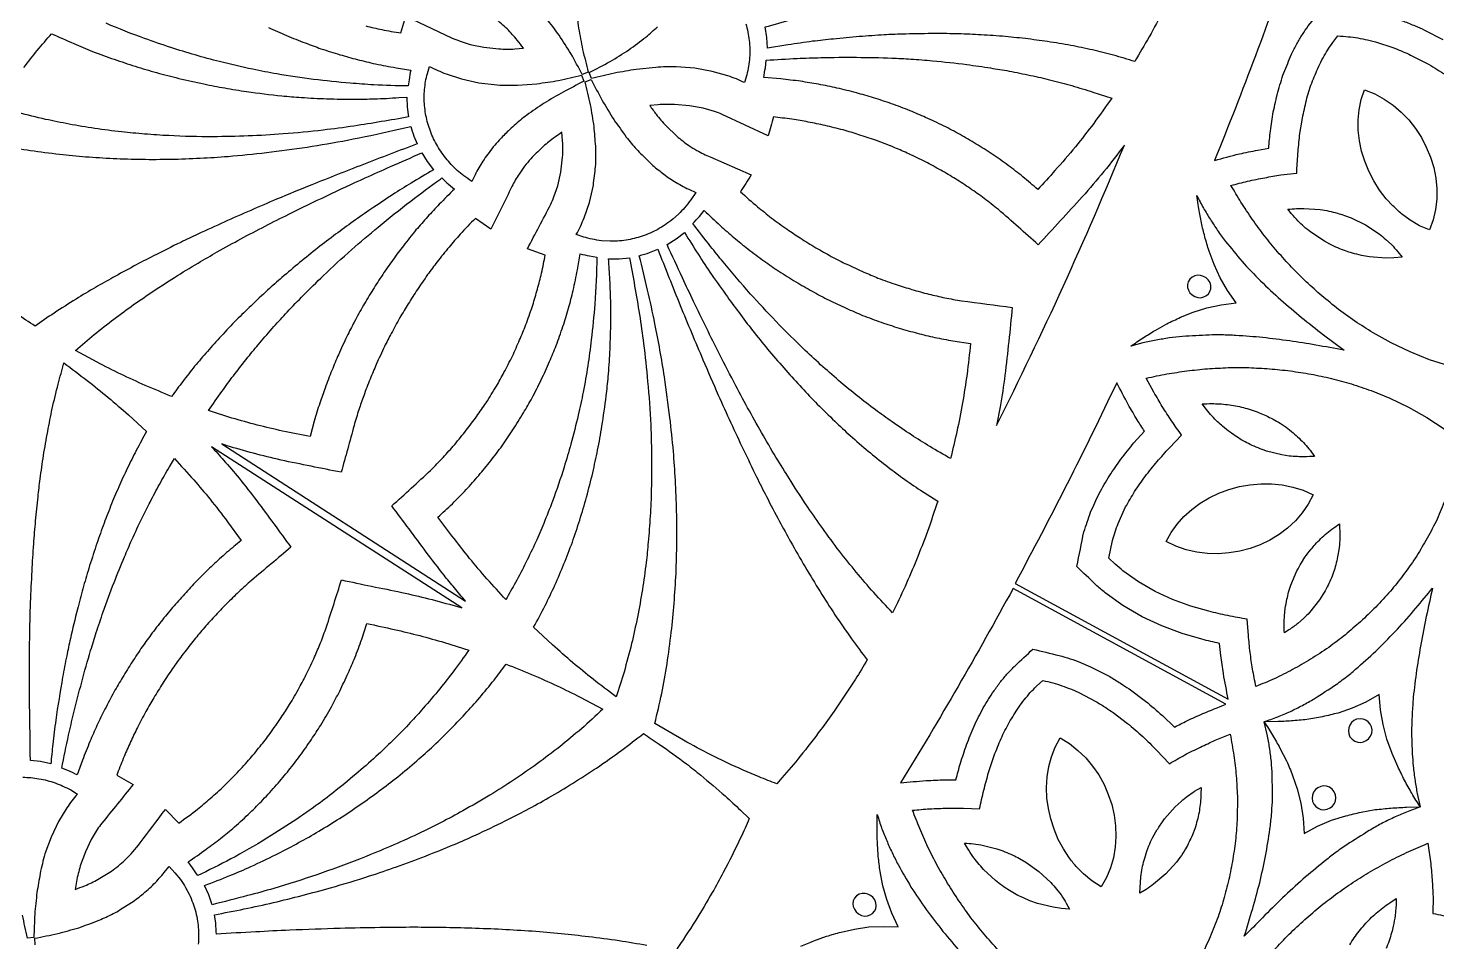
# Model space of a CAD drawing. Extents: x 10 to 990, y 10 to 990.
# Drawn here: x 760.7 to 895.4, y 273.9 to 361.2 of the extents above; entities that cross this region are included whole.
import ezdxf

# ---------------------------------------------------------------- set-up
doc = ezdxf.new("R2010")
doc.units = 0

msp = doc.modelspace()

# ---------------------------------------------------------------- linework, layer by layer
for points in [[(903.57, 361.14), (881.69, 368.7, -0.013282), (874.15, 348.61, -0.001905), (876.52, 349.23, -0.003677), (878.28, 349.59), (879.32, 349.77, -0.003745), (879.48, 351.41, 0.001114), (879.76, 353.24, 0.001349), (880.18, 355.12, -0.004855), (880.76, 356.99, 0.001333), (881.51, 358.77, -0.007078), (882, 359.74, -0.007069), (882.54, 360.63, -0.006348), (883.11, 361.46, 0.001644), (884.52, 363.29, -0.002175), (887.1, 363.12, -0.007314), (888.18, 362.98, -0.005317), (889.24, 362.79), (890.25, 362.55), (892.2, 361.92, -0.006968), (893.33, 361.46, -0.006765), (894.22, 361.07), (895.97, 360.17, -0.004349)], [(793.01, 361.46, 0.008285), (794.53, 361.11, 0.008728), (796.35, 360.79), (796.83, 362.41), (801.21, 360.32, 0.024354), (802.01, 360.02), (802.99, 359.7), (804.29, 359.43), (805.73, 359.27, 0.022061), (807.26, 359.26), (808.07, 359.33, 0.010404), (807.48, 360.1, 0.024277), (806.51, 361.17, 0.008476), (805.41, 362.17, 0.038392)], [(813.12, 363.09, -0.001355), (813.34, 361.26, -0.001608), (813.72, 359.22, -0.001705), (814.27, 357.04), (813.69, 356.83), (813.69, 356.83, 0.001539), (812.62, 358.81, 0.001346), (811.49, 360.57, 0.006778), (810.25, 362.21, 0.015564)], [(869.25, 362.97, -0.004533), (867.9, 360.43, -0.001896), (866.51, 358.06, 0.00321), (864.47, 358.66, 0.003535), (862.47, 359.16, 0.003076), (860.4, 359.6, 0.004701), (858.19, 359.96, 0.004657), (856.06, 360.25, 0.004468), (853.86, 360.47, 0.004461), (851.55, 360.62, 0.004203), (849.39, 360.71, 0.003865), (847.13, 360.73, 0.00486), (844.26, 360.67, 0.005987), (842.57, 360.61, 0.004128), (840.18, 360.44, 0.004616), (837.7, 360.21, 0.004162), (835.72, 359.99, 0.003945), (833.36, 359.65), (831.4, 359.34), (831.4, 359.34), (831.33, 360.35), (831.17, 361.36, 0.001608), (836.43, 362.88, -0.003988)], [(783.69, 361.31, 0.007023), (785.43, 360.54, 0.008211), (787.2, 359.84, 0.007595), (788.72, 359.28, 0.007236), (790.53, 358.71, 0.007051), (792.18, 358.25, 0.00748), (793.94, 357.83, 0.008486), (795.9, 357.46), (797.3, 357.23), (797.3, 357.23, 0.015588), (797.14, 356.31), (797.06, 355.72, -0.00836), (793.76, 355.83, -0.009996), (791.52, 355.99, -0.022126), (784.51, 356.87, -0.008248), (782.19, 357.32, -0.008205), (779.02, 358.05, -0.016094), (774.37, 359.4, -0.00843), (771.84, 360.27, -0.015872), (768.18, 361.71, -0.009918)], [(829.34, 361.65, -0.016234), (829.53, 360.88, -0.013517), (829.66, 360.07, -0.017024), (829.72, 359.26, -0.015247), (829.7, 358.43, -0.014156), (829.6, 357.61, -0.01582), (829.43, 356.77), (829.22, 356.04, 0.030241), (827.62, 356.69), (826.13, 357.12), (824.46, 357.41), (822.69, 357.55, 0.019773), (820.72, 357.5), (818.86, 357.31, -0.001346), (816.78, 356.95, -0.001536), (814.59, 356.43), (814.36, 357.01), (814.36, 357.01, 0.001692), (816.36, 358.05, 0.001578), (818.14, 359.17, 0.00721), (819.79, 360.4, 0.016133), (820.9, 361.39, 0.028005)], [(760.3, 357.48, -0.002072), (761.6, 359.12, 0.001561), (762.96, 360.72, 0.005908), (765.08, 359.78, 0.005651), (766.89, 359.03, 0.006664), (768.95, 358.27, 0.006383), (770.96, 357.61, 0.006466), (773.01, 357, 0.00655), (775.12, 356.45, 0.007633), (777.53, 355.91, 0.007994), (779.52, 355.53, 0.007016), (781.61, 355.19, 0.008257), (784.98, 354.78, 0.012847), (786.83, 354.63, 0.010771), (789.26, 354.5, 0.009043), (791.98, 354.46, 0.01048), (793.83, 354.49, 0.010733), (796.15, 354.61), (796.92, 354.66), (796.92, 354.66), (796.96, 353.71), (797.1, 352.76, -0.006041), (791.87, 351.89, -0.008441), (788.93, 351.5, -0.00876), (785.11, 351.13, -0.010642), (781.76, 350.94, -0.00879), (778.39, 350.87, -0.014688), (774.17, 350.97, -0.008007), (771.86, 351.12, -0.005841), (769.66, 351.33, -0.00645), (767.09, 351.66, -0.006426), (764.63, 352.07, -0.004407), (762.38, 352.53, -0.005873), (759.78, 353.17)], [(896.53, 328.95), (894.69, 329.55), (892.85, 330.29), (891.04, 331.15), (889.3, 332.12, -0.00328), (887.57, 333.23), (886, 334.36, -0.003133), (884.4, 335.65, -0.003097), (882.91, 336.99, -0.003103), (881.5, 338.4, -0.002729), (880.17, 339.87, -0.003329), (878.91, 341.39, -0.002784), (877.75, 342.98, -0.002622), (876.67, 344.6, 0.001228), (875.71, 346.21, -0.003312), (877.31, 346.62, -0.003801), (878.95, 346.95, -0.004162), (880.47, 347.21), (882, 347.39, -0.002248), (882.11, 349.22, -0.003639), (882.28, 350.98), (882.54, 352.65, 0.001103), (882.92, 354.36, -0.004906), (883.43, 356, 0.001158), (884.1, 357.6, -0.009257), (884.52, 358.42, -0.007853), (884.96, 359.16, -0.006145), (885.45, 359.87), (885.94, 360.5), (885.94, 360.5, -0.006083), (886.93, 360.43, -0.008381), (887.83, 360.31, -0.009702), (888.78, 360.12), (889.53, 359.94), (891.28, 359.37, -0.009505), (892.32, 358.93, -0.0124), (893.08, 358.58), (894.6, 357.79, -0.004657), (896.25, 356.78, -0.003809)], [(758.37, 349.99, 0.005692), (760.94, 349.56, 0.006184), (763.72, 349.2, 0.006552), (766.22, 348.96, 0.006037), (768.85, 348.79, 0.006558), (771.59, 348.71, 0.007012), (774.34, 348.72, 0.007782), (777.18, 348.82, 0.008348), (779.83, 348.99, 0.008915), (783.51, 349.36, 0.018085), (791.25, 350.55, 0.011726), (795.72, 351.49), (797.3, 351.86), (797.3, 351.86, 0.011282), (797.61, 350.92), (797.91, 350.18, 0.002159), (792.77, 348.22, 0.002435), (787.84, 346.27, 0.002808), (784.48, 344.89, 0.005629), (782.01, 343.83, 0.005938), (776.96, 341.56, 0.008952), (775.32, 340.77, 0.005255), (772.72, 339.48, 0.009192), (770.81, 338.48, 0.008002), (768.83, 337.4, 0.006034), (767.16, 336.46, 0.001701), (765.3, 335.35, 0.002201), (763.2, 334.01, -0.002076), (761.38, 332.77, -0.007814), (759.63, 333.93, -0.008831)], [(896.11, 315.92, -0.001043), (895.32, 314.08, -0.004491), (894.35, 312.25, -0.001168), (893.35, 310.59, -0.004458), (892.16, 308.92, -0.001172), (890.96, 307.41, -0.004928), (889.55, 305.89, -0.004478), (888.1, 304.5, -0.001188), (886.65, 303.24, -0.001215), (885.06, 302.04, -0.004659), (883.33, 300.91, -0.005262), (881.61, 299.92, -0.005261), (879.85, 299.04, -0.001052), (878.1, 298.3, -0.002377), (877.78, 299.97, -0.003386), (877.54, 301.57, -0.002275), (877.38, 303.19), (877.27, 304.73, -0.003552), (875.4, 305.08, -0.004682), (873.59, 305.5), (871.87, 305.99), (870.12, 306.63), (868.46, 307.39), (866.87, 308.3), (865.39, 309.36, -0.006589), (864.65, 309.99), (864.03, 310.57), (864.03, 310.57), (864.38, 312.27, 0.001121), (864.92, 313.9), (865.64, 315.47, 0.00111), (866.5, 316.95, 0.001086), (867.5, 318.39, -0.003263), (868.65, 319.81, -0.00206), (869.83, 321.12), (871, 322.33, -0.002396), (870.03, 323.71, -0.00332), (869.15, 325.07, -0.00246), (868.35, 326.44), (867.62, 327.79, -0.002996), (869.59, 328.19, -0.002436), (871.51, 328.48, -0.003213), (873.46, 328.69, -0.002916), (875.44, 328.79, -0.003091), (877.43, 328.79, -0.002843), (879.4, 328.68, -0.003537), (881.39, 328.48, -0.003323), (883.37, 328.17, -0.003739), (885.31, 327.76, -0.004022), (887.23, 327.23, -0.004055), (889.11, 326.59), (890.9, 325.87), (892.69, 325.01), (894.43, 324.03), (896.1, 322.93)], [(853.47, 273.08, -0.003133), (852.11, 274.63, -0.003097), (850.86, 276.19, -0.003103), (849.7, 277.81, -0.002729), (848.63, 279.48, -0.003329), (847.64, 281.18, -0.002784), (846.75, 282.95, -0.002622), (845.96, 284.72, 0.001228), (845.27, 286.47, -0.003312), (846.92, 286.61, -0.003801), (848.59, 286.67, -0.004162), (850.13, 286.67), (851.68, 286.6, -0.002248), (852.08, 288.38, -0.003639), (852.54, 290.09), (853.07, 291.7, 0.001103), (853.73, 293.32, -0.004906), (854.5, 294.86, 0.001158), (855.42, 296.32, -0.009257), (855.97, 297.06, -0.007853), (856.53, 297.72, -0.006145), (857.13, 298.34), (857.72, 298.88), (857.72, 298.88, -0.006083), (858.68, 298.65, -0.008381), (859.55, 298.38, -0.009702), (860.46, 298.04), (861.17, 297.73), (862.79, 296.88, -0.009505), (863.75, 296.28, -0.0124), (864.44, 295.81), (865.82, 294.78, -0.004657), (867.28, 293.52, -0.003809), (868.61, 292.22), (869.83, 290.92, -0.003766), (871.29, 291.76, -0.003853), (872.8, 292.51, -0.004019), (874.2, 293.16), (875.64, 293.74, -0.004908), (875.99, 291.72, -0.005088), (876.22, 289.76, -0.001313), (876.33, 287.84, -0.005057), (876.31, 285.78, -0.005342), (876.17, 283.79, -0.00525), (875.9, 281.81, -0.005606), (875.52, 279.84, -0.005024), (875.01, 277.9, -0.001153), (874.41, 276.06, -0.005319), (873.63, 274.14, -0.005422), (872.77, 272.34, -0.000999)], [(819.88, 273.54, 0.001617), (817.21, 273.99, 0.00286), (814.3, 274.37, 0.00287), (811.68, 274.67, 0.002054), (808.91, 274.9, 0.002594), (806.03, 275.07, 0.002981), (803.13, 275.19, 0.002812), (800.33, 275.26, 0.002342), (797.64, 275.28, 0.002962), (794.34, 275.25, 0.00334), (790.56, 275.17, 0.004419), (785.74, 275, 0.004514), (782.48, 274.84, 0.000982), (778.72, 274.63), (778.72, 274.63, 0.012913), (778.66, 275.66), (778.54, 276.48, 0.010894), (784.18, 277.65, 0.010947), (789.63, 279.06, 0.008711), (793.37, 280.19, 0.009795), (795.95, 281.07, 0.014543), (801.44, 283.2, 0.01213), (803.49, 284.1, 0.009439), (806.34, 285.46, 0.011203), (808.34, 286.49, 0.007523), (810.5, 287.68, 0.005406), (812.77, 289.03, 0.004566), (815.07, 290.51, 0.005879), (817.47, 292.21, 0.001977), (819.54, 293.8, -0.00597), (821.05, 292.8, -0.008679), (823.67, 290.9, -0.008318), (825.03, 289.82, -0.002868), (827.36, 287.84, -0.008584), (828.83, 286.47), (829.66, 285.67, -0.006664), (828.84, 283.83, -0.010791), (827.18, 280.51, -0.009835), (826.13, 278.61, -0.004728), (824.55, 275.95, -0.002396), (822.6, 272.98, 0.001779)], [(760.2, 289.63, -0.014973), (760.97, 289.59, -0.012659), (761.76, 289.49, -0.015178), (762.54, 289.32, -0.014557), (763.31, 289.08, -0.013279), (764.05, 288.78, -0.014329), (764.8, 288.41), (765.43, 288.02, 0.029241), (764.42, 286.69), (763.63, 285.4), (762.92, 283.91), (762.33, 282.29, 0.019633), (761.87, 280.42, -0.001355), (761.56, 278.61, -0.001608), (761.35, 276.53, -0.001705), (761.26, 274.29), (760.65, 274.25)], [(834.59, 273.48, -0.003329), (835.85, 273.99), (837.06, 274.43, -0.004722), (838.44, 274.82), (839.73, 275.11), (841.09, 275.31), (842.49, 275.37), (843.91, 275.33), (843.3, 276.62), (842.81, 277.93), (842.44, 279.26), (842.17, 280.62, -0.003807), (842, 282.05, -0.003811), (841.91, 283.41, -0.003587), (841.88, 284.77), (841.9, 286.05, 0.005106), (842.32, 284.77, 0.003181), (842.8, 283.57, 0.00532), (843.31, 282.42, 0.004415), (843.89, 281.27, -0.001308), (845.12, 279.12, -0.001078), (846.56, 276.99, 0.001799), (848.18, 274.89, 0.001295), (849.85, 272.9, 0.002113)], [(879.65, 272.92, -0.002627), (881.09, 274.44, -0.002704), (882.57, 275.85, -0.003038), (884.11, 277.17, -0.002631), (885.72, 278.42, -0.002697), (887.4, 279.59, 0.001253), (889.05, 280.63, -0.002059), (890.9, 281.64, -0.002966), (892.72, 282.53, 0.00098), (894.52, 283.31, -0.005425), (894.79, 281.58, -0.005209), (894.94, 279.85, -0.005576), (895.03, 278.23), (895.02, 276.6, -0.003118), (896.92, 276.23, -0.003619), (898.72, 275.78), (900.43, 275.26), (902.17, 274.59, -0.010251), (903.39, 274.01, -0.017147), (903.89, 273.76)], [(761.4, 273.62), (761.35, 274.23), (761.35, 274.23, 0.001692), (763.55, 274.68, 0.001578), (765.57, 275.24, 0.00721), (767.5, 275.96, 0.016133), (768.85, 276.59, 0.028005), (769.52, 276.97), (770.61, 277.65, 0.01668), (771.74, 278.5, 0.03597), (772.89, 279.57, 0.026215), (773.85, 280.67), (774.19, 281.1), (774.76, 280.49), (775.28, 279.84, -0.013576), (775.78, 279.08), (776.12, 278.45, -0.01292), (776.47, 277.61), (776.69, 276.95, -0.014506), (776.88, 276.08, -0.01563), (776.99, 275.27, -0.016312), (777.02, 274.47, -0.016234), (776.99, 273.67, -0.013517)], [(887.07, 273.61, -0.023407), (887.96, 274.91, -0.008108), (888.47, 275.52, -0.010185), (889.02, 276.1, -0.008238), (889.6, 276.64, -0.010225), (890.23, 277.15, -0.006371), (890.89, 277.62), (891.52, 278.02), (891.52, 278.02, -0.007149), (891.49, 277.14), (891.42, 276.39, -0.011467), (891.23, 275.39, -0.011545), (891.07, 274.75, -0.010777), (890.83, 273.99, -0.009122), (890.54, 273.24, -0.010429)], [(760.65, 274.25, 0.001539), (760.18, 276.45, 0.001346)]]:
    msp.add_lwpolyline(points, format="xyb")
for points in [[(831.05, 356.54, 0.010097), (831.2, 357.45), (831.28, 358.19, -0.004617), (834.24, 358.35, -0.008856), (836.52, 358.43, -0.015247), (843.3, 358.39, -0.009138), (845.1, 358.29, -0.009201), (847.19, 358.13, -0.011271), (850.46, 357.77, -0.00678), (852.74, 357.44, -0.007377), (854.51, 357.15, -0.005415), (856.56, 356.73, -0.005542), (858.49, 356.29, -0.004706), (860.51, 355.75, -0.005268), (862.52, 355.14), (864.31, 354.54, -0.004465), (862.59, 352.14, -0.004641), (860.85, 349.91, -0.00635), (858.89, 347.63, -0.001846), (857.25, 345.82, 0.005409), (855.82, 347.04, 0.004903), (854.42, 348.13, 0.007337), (852.87, 349.21, 0.006988), (851.37, 350.17, 0.007464), (849.83, 351.07, 0.007357), (848.24, 351.91, 0.007559), (846.52, 352.71, 0.005081), (845.05, 353.35, 0.006042), (843.26, 354.02, 0.005907), (841.54, 354.59, 0.004508), (839.9, 355.07, 0.005419), (838.05, 355.52, 0.00663), (836.27, 355.88, 0.004092), (834.57, 356.17, 0.004762), (832.67, 356.39), (831.05, 356.54)], [(813.85, 356.17, -0.001798), (811.86, 355.14, -0.001618), (810.06, 354.08, 0.00395), (808.39, 352.93, 0.013962), (807.19, 351.95, 0.022357), (806.64, 351.43, 0.008395), (805.76, 350.55, 0.024908), (804.66, 349.2, 0.018664), (804.2, 348.53, 0.018338), (803.45, 347.23), (803.15, 346.6, -0.013227), (802.38, 347.13, -0.014171), (801.74, 347.65, -0.013457), (801.16, 348.22, -0.015303), (800.64, 348.83, -0.012509), (800.17, 349.49, -0.016089), (799.75, 350.16, -0.014355), (799.41, 350.85, -0.014405), (799.11, 351.58, -0.015174), (798.88, 352.32, -0.015506), (798.72, 353.07, -0.01308), (798.62, 353.84, -0.015858), (798.58, 354.6, -0.01581), (798.62, 355.38, -0.013455), (798.72, 356.14, -0.015389), (798.89, 356.91), (799.1, 357.59, 0.028166), (800.68, 356.88), (802.15, 356.39), (803.8, 356.03), (805.56, 355.82, 0.02144), (807.51, 355.79), (809.36, 355.93, 0.001492), (811.44, 356.24, 0.001633), (813.63, 356.74), (813.85, 356.17)], [(814.54, 356.33, -0.001625), (815.6, 354.33, -0.001479), (816.71, 352.52, 0.004329), (817.91, 350.83, 0.014144), (818.88, 349.68, 0.027527), (819.41, 349.13), (820.33, 348.23, 0.015143), (821.36, 347.39, 0.030674), (822.51, 346.59, 0.019293), (823.88, 345.84), (824.54, 345.54), (824.07, 344.82, -0.014059), (823.48, 344.08, -0.015058), (822.9, 343.47), (822.35, 342.97, -0.012089), (821.61, 342.44, -0.016387), (820.92, 342.01, -0.014856), (820.2, 341.65, -0.015861), (819.43, 341.36, -0.015452), (818.67, 341.14, -0.015854), (817.88, 340.98, -0.014018), (817.07, 340.89), (816.35, 340.87), (815.54, 340.92, -0.013395), (814.65, 341.07, -0.015353), (813.84, 341.28), (813.13, 341.52, 0.030731), (813.87, 343.1), (814.39, 344.57), (814.76, 346.24, 0.00145), (814.97, 348, 0.022213), (814.98, 349.97, 0.001577), (814.83, 351.84, 0.001614), (814.49, 353.92, 0.001806), (813.96, 356.12), (814.54, 356.33)], [(888.49, 355.35), (889.46, 354.97), (890.37, 354.46), (891.21, 353.89), (891.99, 353.21), (892.72, 352.47), (893.36, 351.66), (893.92, 350.79), (894.39, 349.88), (894.79, 348.92), (895.1, 347.93), (895.3, 346.92), (895.38, 345.92), (895.39, 344.89), (895.27, 343.9), (895.05, 342.91), (894.69, 341.96), (893.74, 342.36), (892.84, 342.89), (892.01, 343.49, -0.007354), (891.2, 344.25), (890.54, 344.94), (889.91, 345.76), (889.36, 346.65), (888.89, 347.57), (888.5, 348.52), (888.19, 349.48), (887.99, 350.48), (887.89, 351.48), (887.87, 352.47), (887.97, 353.45), (888.16, 354.42), (888.49, 355.35)], [(853.31, 323.27, 0.018607), (865.52, 350.05, -0.005996), (863.56, 347.53, -0.005207), (861.5, 345.12, -0.004237), (857.28, 340.54, 0.004014), (853.48, 343.9, 0.007907), (852.12, 344.97, 0.007826), (850.78, 345.92, 0.007214), (849.39, 346.83, 0.007873), (847.97, 347.67, 0.007936), (846.51, 348.46, 0.008056), (844.92, 349.23, 0.005574), (843.58, 349.82, 0.006549), (841.93, 350.46, 0.00639), (840.34, 351, 0.004993), (838.84, 351.46, 0.005914), (837.13, 351.89, 0.007217), (835.49, 352.24, 0.004612), (833.94, 352.51, 0.005145), (832.18, 352.74), (831.99, 352.76, -0.00148), (831.46, 350.96), (827.06, 353, 0.022814), (826.35, 353.27), (825.27, 353.59), (823.96, 353.83), (822.51, 353.96, 0.02108), (820.96, 353.93), (820.15, 353.85, 0.008883), (820.76, 353.02, 0.023664), (821.71, 351.91), (822.73, 350.93, 0.026481), (823.9, 350.02, 0.025679), (824.66, 349.56, 0.028972), (825.94, 348.93), (829.84, 347.21, -0.001432), (828.82, 345.61, 0.010632), (830.46, 344.17, 0.004481), (831.76, 343.12, 0.007066), (833.29, 342.02, 0.005186), (834.52, 341.19, 0.006127), (836.03, 340.26, 0.006706), (837.5, 339.43, 0.007507), (839, 338.67, 0.008042), (840.62, 337.93, 0.005953), (841.97, 337.36, 0.007783), (843.72, 336.73, 0.008158), (845.22, 336.26, 0.006967), (846.83, 335.82, 0.005783), (848.35, 335.47, 0.005342), (849.96, 335.18, 0.001827), (854.8, 334.55, -0.005649), (854.11, 328.06, -0.006061), (853.65, 325.05), (853.31, 323.27)], [(811.76, 351.29, 0.009254), (810.94, 350.72, 0.023689), (809.83, 349.81, 0.007317), (808.79, 348.77, 0.03906), (807.65, 347.3, 0.024226), (806.97, 346.12, -0.0034), (804.97, 342.02), (803.48, 343.06, 0.009813), (802.03, 341.54, 0.003804), (800.96, 340.32, 0.005909), (799.83, 338.9, 0.007353), (798.91, 337.68, 0.006837), (797.94, 336.26, 0.007508), (797.06, 334.89, 0.006454), (796.27, 333.58, 0.006508), (795.44, 332.07, 0.004709), (794.79, 330.82, 0.006933), (794.01, 329.09, 0.00849), (793.41, 327.69, 0.008178), (792.8, 326.1, 0.008034), (792.34, 324.77, 0.006278), (791.88, 323.26, -0.003516), (790.65, 318.79, -0.00419), (784.9, 319.95, -0.005629), (782.26, 320.6, -0.005368), (779.74, 321.32), (779.23, 321.49), (802.54, 306.47, -0.008968), (801.47, 307.74, -0.007036), (800.48, 308.94, -0.003449), (798.79, 311.14, 0.002665), (795.49, 315.58, 0.005626), (799.2, 318.97, 0.008121), (800.4, 320.21, 0.007943), (801.5, 321.44, 0.009382), (802.61, 322.81, 0.010236), (803.61, 324.14, 0.008606), (804.5, 325.43, 0.009666), (805.49, 327.03, 0.009738), (806.21, 328.32, 0.009397), (807.02, 329.9, 0.009423), (807.71, 331.44, 0.009505), (808.31, 332.91, 0.009298), (808.9, 334.58, 0.008749), (809.36, 336.09, 0.00622), (809.76, 337.62, 0.006975), (810.12, 339.36), (810.15, 339.55), (808.45, 340.16, 0.003495), (810.69, 344.42, 0.023156), (810.99, 345.12), (811.36, 346.18), (811.65, 347.48), (811.82, 348.91, 0.022773), (811.82, 350.46), (811.76, 351.29)], [(798.35, 349.33), (798.86, 348.5), (799.46, 347.71, 0.002963), (797.33, 346.44, 0.003454), (795.56, 345.32, 0.003922), (793.5, 343.95, 0.00529), (791.8, 342.76, 0.004786), (790.12, 341.54, 0.004159), (788.41, 340.23, 0.004761), (786.68, 338.83, 0.005523), (784.99, 337.41, 0.004314), (783.62, 336.2, 0.003994), (782.03, 334.71, 0.004657), (780.64, 333.35, 0.00479), (779.18, 331.81, 0.005365), (777.86, 330.34, 0.005062), (776.64, 328.92, 0.002571), (775.51, 327.48, -0.001503), (774.44, 326.04, -0.004824), (771.92, 327.09, -0.00473), (769.59, 328.16, -0.004779), (767.31, 329.31), (765.24, 330.44, -0.001428), (767.05, 331.97, -0.002861), (768.93, 333.44, -0.003199), (770.81, 334.82, -0.002504), (772.73, 336.13, -0.003041), (774.71, 337.42, -0.003314), (776.98, 338.79, -0.003368), (778.8, 339.86, -0.002937), (781.07, 341.11, -0.003785), (783.38, 342.32, -0.004723), (785.63, 343.46, -0.008505), (792.95, 346.93, -0.006168), (795.38, 348.01, 0.002583), (798.35, 349.33)], [(800.28, 346.94, 0.012138), (800.92, 346.32), (801.47, 345.86, 0.005001), (800.03, 344.41, 0.006212), (798.9, 343.2, 0.003557), (797.8, 341.95, 0.005543), (796.6, 340.44, 0.006624), (795.61, 339.13, 0.004788), (794.62, 337.7, 0.004878), (793.68, 336.24, 0.005705), (792.78, 334.75, 0.006078), (791.9, 333.15, 0.003916), (791.2, 331.78, 0.005686), (790.39, 330.03, 0.006082), (789.76, 328.53, 0.006358), (789.11, 326.84, 0.003909), (788.6, 325.4, 0.005476), (788.07, 323.67), (787.67, 322.21, -0.005367), (785.05, 322.72, -0.005693), (782.62, 323.3, -0.005725), (780.2, 323.97), (777.97, 324.68, -0.004277), (779.25, 326.52, -0.004129), (780.35, 328.02, -0.004992), (781.74, 329.79, -0.006475), (782.86, 331.15, -0.00563), (784.22, 332.71, -0.005587), (785.48, 334.1, -0.005989), (787.05, 335.72, -0.007015), (788.93, 337.57, -0.014148), (791.66, 340.07, -0.007347), (794.17, 342.22, -0.006808), (797.3, 344.72, -0.003685), (800.13, 346.82), (800.28, 346.94)], [(886.53, 330.45, 0.002041), (883.83, 330.95, 0.001577), (881.33, 331.35, 0.001976), (878.76, 331.67, 0.001605), (876.19, 331.87, 0.005455), (874.82, 331.92, 0.005902), (873.62, 331.91, 0.001768), (871.08, 331.77, 0.005025), (869.81, 331.63, 0.004159), (868.56, 331.42, 0.004907), (867.3, 331.16), (866.13, 330.84, -0.002751), (867.31, 331.64, -0.003329), (868.46, 332.35), (869.59, 332.99, -0.004722), (870.89, 333.6), (872.11, 334.09), (873.42, 334.51), (874.79, 334.81), (876.2, 335), (875.38, 336.17), (874.69, 337.39), (874.1, 338.64), (873.62, 339.93, -0.003807), (873.21, 341.31, -0.003811), (872.89, 342.64, -0.003587), (872.64, 343.97), (872.45, 345.24, 0.005106), (873.08, 344.05, 0.003181), (873.75, 342.95, 0.00532), (874.44, 341.89, 0.004415), (875.2, 340.86, -0.001308), (876.77, 338.94, -0.001078), (878.54, 337.08, 0.001799), (880.48, 335.27, 0.001295), (882.46, 333.59, 0.002113), (884.55, 331.93), (886.53, 330.45)], [(824.26, 342.58, 0.013576), (824.89, 343.25), (825.35, 343.82, 0.005551), (826.89, 342.38, 0.006908), (828.19, 341.23, 0.004239), (829.53, 340.14, 0.005033), (831.07, 338.99, 0.004428), (832.49, 338.01, 0.005616), (834.11, 337, 0.006197), (835.69, 336.09, 0.006927), (837.29, 335.24, 0.00592), (838.93, 334.47, 0.005209), (840.5, 333.79, 0.005753), (842.28, 333.13, 0.007337), (843.99, 332.57, 0.006676), (845.73, 332.08, 0.00561), (847.39, 331.68, 0.005107), (849.14, 331.35), (850.81, 331.11, -0.005934), (850.48, 328.16, -0.006201), (850.05, 325.41, -0.006157), (849.51, 322.65, -0.001433), (848.91, 320.1, -0.004673), (846.92, 321.25, -0.005235), (845.16, 322.36, -0.00511), (843.33, 323.6, -0.005448), (841.72, 324.75, -0.005464), (839.98, 326.1, -0.004852), (838.42, 327.38, -0.00541), (836.7, 328.88, -0.006478), (835.01, 330.44, -0.012795), (832.21, 333.22, -0.00468), (829.76, 335.86, -0.008037), (827.16, 338.9, -0.007944), (825.97, 340.38, -0.003604), (824.26, 342.58)], [(881.14, 343.93, -0.009172), (881.99, 344), (882.69, 344.02), (884.25, 343.91, -0.010229), (885.08, 343.76, -0.011643), (885.89, 343.56, -0.010333), (886.56, 343.35), (887.21, 343.11), (888.58, 342.44), (889.88, 341.58, -0.009735), (890.53, 341.04), (891.05, 340.56, -0.010506), (891.66, 339.87), (892.08, 339.36), (891.29, 339.29), (890.51, 339.27), (888.95, 339.39), (888.2, 339.52, -0.011416), (887.32, 339.74, -0.010526), (886.65, 339.96, -0.010041), (885.94, 340.23, -0.012536), (885.18, 340.59), (884.64, 340.88), (883.35, 341.73, -0.008639), (882.69, 342.28, -0.011056), (882.13, 342.81, -0.012065), (881.51, 343.5), (881.14, 343.93)], [(821.8, 340.55), (822.66, 341.09), (823.47, 341.71, 0.002304), (824.8, 339.6, 0.003428), (826.06, 337.69, 0.004353), (827.57, 335.56, 0.004721), (828.81, 333.87, 0.003596), (830.15, 332.12, 0.003441), (831.6, 330.34, 0.004352), (833.16, 328.54, 0.004436), (834.68, 326.86, 0.004644), (836.17, 325.3, 0.004639), (837.84, 323.67, 0.00308), (839.31, 322.29, 0.004276), (841.04, 320.8, 0.004682), (842.71, 319.46, 0.003651), (844.32, 318.24, 0.003692), (846.04, 317.06), (847.68, 316.03, -0.005953), (846.69, 313.11, -0.005921), (845.65, 310.41, -0.004299), (844.56, 307.86, -0.001872), (843.37, 305.35, -0.002568), (841.56, 307.28, -0.001993), (839.89, 309.23, -0.001893), (838.28, 311.24, -0.003056), (836.69, 313.4, -0.001519), (835.25, 315.45, -0.002941), (833.66, 317.89, -0.003489), (832.38, 319.93, -0.002763), (831.01, 322.28, -0.003137), (829.67, 324.66, -0.003759), (828.38, 327.05, -0.004156), (826.82, 330.09, -0.006291), (824.34, 335.12, -0.006343), (823.28, 337.38, 0.002354), (821.8, 340.55)], [(813.49, 339.67, 0.010688), (814.38, 339.47), (815.09, 339.36, -0.013669), (814.9, 334.87, -0.009082), (814.56, 331.46, -0.01806), (813.79, 326.46, -0.007865), (813.32, 324.26, -0.009347), (812.61, 321.48, -0.012086), (811.96, 319.28, -0.014767), (810.85, 316.03, -0.008546), (810.01, 313.9, -0.008385), (809.25, 312.12, -0.00696), (808.31, 310.16, -0.007679), (807.31, 308.24, -0.001427), (806.39, 306.61, -0.00188), (804.59, 308.59, -0.002088), (802.93, 310.55, -0.00349), (801.24, 312.71), (799.89, 314.5, 0.005659), (801.28, 315.78, 0.007605), (802.6, 317.13, 0.007902), (803.8, 318.48, 0.007255), (804.95, 319.88, 0.007923), (806.03, 321.32, 0.007769), (807.06, 322.83, 0.007983), (808.08, 324.47, 0.00599), (808.9, 325.89, 0.006984), (809.77, 327.62, 0.008563), (810.58, 329.38, 0.005847), (811.2, 330.9, 0.006695), (811.85, 332.72, 0.008206), (812.39, 334.48, 0.005708), (812.83, 336.17, 0.008185), (813.24, 338.15), (813.49, 339.67)], [(819.15, 339.49, 0.012729), (820.14, 339.8), (820.92, 340.11, 0.002439), (823.06, 334.74, 0.002903), (825.23, 329.55, 0.003222), (826.7, 326.17, 0.006232), (827.9, 323.52, 0.006828), (830.36, 318.36, 0.009543), (831.3, 316.48, 0.005116), (832.56, 314.09, 0.003247), (833.61, 312.16, 0.001977), (835, 309.74, 0.002516), (836.43, 307.38, 0.001814), (837.85, 305.16, 0.003), (839.45, 302.85, -0.001194), (840.93, 300.85, -0.007783), (839.81, 299, -0.010186), (837.78, 295.94, -0.010067), (836.5, 294.18, -0.005437), (834.53, 291.63, -0.009944), (832.79, 289.57), (832.29, 289.01, -0.006831), (830.6, 289.66, -0.011075), (827.55, 291, -0.0096), (825.99, 291.76, -0.003502), (823.37, 293.16), (820.64, 294.77, 0.004732), (821.29, 297.64, 0.004578), (821.8, 300.46, 0.006073), (822.21, 303.49, 0.006043), (822.48, 306.25, 0.005552), (822.66, 309.12, 0.006165), (822.74, 312.09, 0.006575), (822.72, 315.07, 0.006989), (822.6, 318.04, 0.00679), (822.41, 320.78, 0.007494), (822.07, 324.01, 0.008733), (821.55, 327.9, 0.011548), (820.64, 332.99, 0.009041), (819.95, 336.21, 0.00563), (819.15, 339.49)], [(816.21, 339.18), (817.21, 339.19), (818.21, 339.3, -0.006383), (819.17, 333.87, -0.007616), (819.56, 331.09, -0.008793), (819.95, 327.47, -0.012784), (820.24, 323.31, -0.008758), (820.32, 320.03, -0.01022), (820.3, 317.16, -0.011465), (820.19, 314.58, -0.011265), (820, 312.11, -0.008553), (819.81, 310.15, -0.005903), (819.45, 307.58, -0.005714), (818.97, 304.93, -0.00499), (818.42, 302.4, -0.005778), (817.69, 299.69, -0.00183), (816.95, 297.31, -0.003888), (814.73, 299, -0.002586), (812.79, 300.58, -0.002473), (810.85, 302.29), (809.05, 303.98, 0.006451), (810.15, 306.04, 0.007121), (811.08, 307.99, 0.006916), (811.95, 310.02, 0.006573), (812.75, 312.1, 0.006394), (813.46, 314.22, 0.006448), (814.11, 316.42, 0.00672), (814.7, 318.74, 0.006174), (815.17, 320.91, 0.006119), (815.58, 323.19, 0.00804), (815.98, 326.09, 0.009371), (816.18, 327.91, 0.007075), (816.34, 330.24, 0.008307), (816.42, 332.86, 0.008512), (816.42, 334.88, 0.007205), (816.34, 337.19, 0.001455), (816.21, 339.18)], [(762.89, 290.9), (761.92, 291.12), (760.94, 291.23, 0.002063), (760.86, 296.48, -0.003999), (760.84, 299.31, -0.003468), (760.87, 302.89, -0.006448), (760.96, 306.36, -0.004057), (761.1, 309.34, -0.006238), (761.26, 311.93, -0.008244), (761.44, 314.14, -0.008315), (761.67, 316.43, -0.006451), (761.87, 318.15, -0.002806), (762.19, 320.39, -0.002493), (762.59, 322.69, -0.001875), (763.02, 324.88, -0.002331), (763.59, 327.2, 0.001854), (764.14, 329.24, -0.00395), (766.36, 327.57, -0.004753), (768.37, 325.95, -0.005059), (770.31, 324.28), (772.04, 322.69, 0.003893), (771.06, 320.87, 0.004908), (770.2, 319.16, 0.004539), (769.38, 317.38, 0.003597), (768.61, 315.55, 0.003512), (767.89, 313.67, 0.003568), (767.21, 311.73, 0.004298), (766.52, 309.59, 0.004828), (765.95, 307.65, 0.00349), (765.43, 305.69, 0.004494), (764.77, 302.88, 0.009873), (764.41, 301.23, 0.005287), (764.02, 299.19, 0.007992), (763.36, 295.07, 0.003407), (763.08, 292.8, -0.001533), (762.89, 290.9)], [(864.79, 327.33, -0.013094), (855.07, 308.16), (875.45, 297.1, -0.000937), (874.99, 299.55, -0.002796), (874.74, 301.27), (874.62, 302.42, -0.004801), (872.93, 302.82), (871.05, 303.38), (869.1, 304.1), (867.22, 304.98), (865.39, 306.04), (863.69, 307.27, -0.005631), (862.79, 308.04, 0.000825), (860.98, 309.77, 0.002062), (861.65, 313.08, 0.001351), (862.29, 314.98, 0.001077), (863.11, 316.77, 0.001279), (864.09, 318.45, 0.001112), (865.2, 320.05, -0.002624), (866.44, 321.59), (867.45, 322.71, -0.004239), (866.75, 323.79, -0.002406), (865.89, 325.27, 0.00144), (864.79, 327.33)], [(872.96, 325.32, -0.010425), (873.88, 325.35, -0.01065), (874.61, 325.33, -0.008745), (875.38, 325.26, -0.009786), (876.15, 325.15, -0.00857), (876.9, 324.98, -0.010135), (877.64, 324.77, -0.01156), (878.42, 324.48, -0.010575), (879.06, 324.2, -0.009307), (879.74, 323.86, -0.008306), (880.41, 323.47), (880.99, 323.09, -0.009335), (881.65, 322.56, -0.025184), (882.78, 321.48, -0.008899), (883.28, 320.89), (883.71, 320.31, -0.011444), (882.71, 320.27, -0.013689), (882.06, 320.28, -0.010317), (881.29, 320.34), (880.59, 320.45), (879.1, 320.82, -0.010614), (878.31, 321.11, -0.012356), (877.55, 321.45, -0.010562), (876.93, 321.77, -0.008612), (876.27, 322.17, -0.010428), (875.63, 322.61, -0.013033), (874.92, 323.18, -0.012724), (874.44, 323.61, -0.010266), (873.91, 324.15, -0.011015), (873.36, 324.8), (872.96, 325.32)], [(802.17, 305.83), (778.25, 321.23, -0.012311), (779.41, 319.95, -0.006417), (780.89, 318.22, -0.005765), (782.58, 316.06, -0.002683), (785.84, 311.62, -0.00163), (782.08, 308.45, 0.005786), (780.84, 307.33, 0.005803), (779.69, 306.21, 0.007084), (778.52, 304.98, 0.008271), (777.45, 303.79, 0.006576), (776.48, 302.62, 0.006365), (775.43, 301.26, 0.007496), (774.54, 300.04, 0.007155), (773.59, 298.61, 0.007189), (772.74, 297.23, 0.007472), (771.97, 295.91, 0.006956), (771.18, 294.39, 0.00669), (770.51, 293.01, 0.003965), (769.89, 291.61, 0.004459), (769.26, 290.01), (769.19, 289.83), (770.75, 288.93, -0.003391), (767.76, 285.23, 0.022335), (767.33, 284.62), (766.75, 283.68), (766.2, 282.5), (765.71, 281.15, 0.020945), (765.34, 279.66), (765.21, 278.9, 0.010231), (766.13, 279.25, 0.025551), (767.43, 279.87, 0.009265), (768.68, 280.65, 0.033955), (770.01, 281.73, 0.039862), (771.42, 283.35, 0.002897), (773.85, 286.55), (775.13, 285.25, 0.014724), (776.93, 286.59, 0.006253), (778.13, 287.59, 0.008427), (779.5, 288.85, 0.006312), (780.55, 289.89, 0.008789), (781.8, 291.27, 0.009532), (782.89, 292.56, 0.00836), (783.85, 293.81, 0.009867), (784.92, 295.35, 0.010027), (785.72, 296.57, 0.009631), (786.64, 298.18, 0.010572), (787.37, 299.57, 0.010202), (788.11, 301.15, 0.009592), (788.68, 302.48, 0.008567), (789.24, 304, 0.003535), (790.68, 308.49, 0.001576), (796.44, 307.3, -0.001485), (799.01, 306.7, -0.003421), (801.66, 305.98), (802.17, 305.83)], [(765.41, 289.86, 0.014748), (764.51, 290.26), (763.93, 290.49, -0.004333), (764.59, 293.66, -0.007985), (765.07, 295.69, -0.012709), (766.7, 301.75, -0.007178), (767.24, 303.46, -0.007046), (767.9, 305.43, -0.010368), (768.94, 308.25, -0.006735), (769.93, 310.69, -0.010462), (770.64, 312.33, -0.007798), (771.63, 314.44, -0.010404), (772.38, 315.94, -0.009466), (773.28, 317.63, -0.010764), (774.23, 319.3), (774.7, 320.1, -0.005448), (776.55, 318.07, -0.003996), (778.12, 316.21, -0.005754), (779.78, 314.06), (781.08, 312.26, 0.002948), (779.7, 311.11, 0.005403), (778.37, 309.9, 0.005343), (777.14, 308.7, 0.005072), (775.96, 307.46, 0.005705), (774.82, 306.19, 0.00541), (773.71, 304.86, 0.006033), (772.59, 303.42, 0.006774), (771.63, 302.1, 0.004867), (770.67, 300.66, 0.004865), (769.75, 299.18, 0.003307), (768.92, 297.76, 0.004458), (768.07, 296.14, 0.005738), (767.3, 294.57, 0.003298), (766.63, 293.05, 0.005696), (765.92, 291.25), (765.41, 289.86)], [(880.82, 303.43, -0.006926), (880.8, 304.28, -0.010114), (880.83, 305.07), (880.9, 305.75, -0.009923), (881.07, 306.65, -0.011977), (881.23, 307.32), (881.43, 307.98), (882.02, 309.37, -0.010967), (882.45, 310.13), (882.78, 310.66, -0.011773), (883.37, 311.42, -0.012329), (883.77, 311.89, -0.009134), (884.3, 312.44, -0.010552), (884.87, 312.95, -0.011043), (885.54, 313.48), (886.08, 313.85, -0.007447), (886.12, 313), (886.12, 312.28, -0.010234), (886.02, 311.38, -0.010885), (885.91, 310.69, -0.011944), (885.74, 309.94, -0.009267), (885.51, 309.22, -0.011304), (885.24, 308.5, -0.010564), (884.92, 307.82, -0.013191), (884.51, 307.1), (884.18, 306.58), (883.23, 305.38, -0.010593), (882.64, 304.79), (882.11, 304.33, -0.01305), (881.26, 303.72), (880.82, 303.43)], [(875.21, 296.6), (854.88, 307.67, -0.013282), (844.13, 289.1, -0.001905), (846.56, 289.31, -0.003677), (848.36, 289.38), (849.42, 289.39, -0.003745), (849.85, 290.97, 0.001114), (850.43, 292.73, 0.001349), (851.15, 294.52, -0.004855), (852.03, 296.26, 0.001333), (853.06, 297.9, -0.007078), (853.71, 298.78, -0.007069), (854.38, 299.57, -0.006348), (855.08, 300.29, 0.001644), (856.77, 301.87, -0.002175), (859.29, 301.27, -0.007314), (860.34, 300.96, -0.005317), (861.34, 300.59), (862.3, 300.19), (864.12, 299.25, -0.006968), (865.16, 298.61, -0.006765), (865.97, 298.07), (867.55, 296.9, -0.004349), (869.16, 295.53), (870.32, 294.42, -0.004631), (871.51, 295.02, -0.003391), (873.03, 295.72, 0.001505), (875.21, 296.6)], [(894.99, 307.71, 0.00127), (894.38, 305), (893.89, 302.48, 0.001518), (893.46, 299.88, 0.001719), (893.14, 297.26, 0.005816), (893.04, 295.72, 0.004963), (892.99, 294.64, 0.004373), (892.99, 293.25, 0.006951), (893.05, 291.88, 0.00627), (893.13, 290.69, 0.005509), (893.31, 289.3, 0.005433), (893.52, 288.06), (893.8, 286.81, -0.003399), (893.01, 288.09, -0.004054), (892.3, 289.36, -0.004482), (891.66, 290.65), (891.12, 291.9), (890.63, 293.26), (890.26, 294.66), (890, 296.08), (889.87, 297.54), (888.61, 296.82), (887.3, 296.22), (885.95, 295.77, -0.006218), (884.48, 295.41), (883.16, 295.17, -0.004965), (881.67, 295.02, -0.004544), (880.24, 294.95), (878.88, 294.93, 0.006063), (880.18, 295.4, 0.006189), (881.4, 295.92, 0.006796), (882.55, 296.49, 0.005808), (883.68, 297.13, 0.001454), (885.78, 298.5, 0.007169), (886.92, 299.36, 0.00603), (887.87, 300.15, 0.004313), (889.79, 301.91, 0.003675), (891.62, 303.78, 0.004535), (893.4, 305.8, 0.00168), (894.99, 307.71)], [(776.95, 280.22, 0.013378), (776.45, 280.96), (776.01, 281.53, 0.007728), (777.74, 282.74, 0.008648), (779.12, 283.78, 0.005743), (780.46, 284.88, 0.008218), (781.95, 286.25, 0.008697), (783.17, 287.48, 0.008592), (784.47, 288.9, 0.009228), (785.65, 290.3, 0.007899), (786.7, 291.67, 0.008272), (787.81, 293.25, 0.00597), (788.7, 294.61, 0.007743), (789.71, 296.36, 0.008209), (790.51, 297.87, 0.008734), (791.32, 299.59, 0.006068), (791.96, 301.06, 0.008019), (792.61, 302.83), (793.1, 304.33, -0.002926), (795.73, 303.76, -0.003688), (798.17, 303.17, -0.002009), (800.52, 302.51), (802.85, 301.78, -0.007247), (801.41, 299.79, -0.007978), (800.08, 298.09, -0.008741), (798.49, 296.22, -0.00889), (797.26, 294.85, -0.007244), (795.76, 293.31, -0.007934), (794.21, 291.82, -0.009134), (792.3, 290.14, -0.010346), (790.18, 288.39, -0.010812), (788.4, 287.03, -0.011888), (786.75, 285.87, -0.0125), (783.96, 284.05, -0.011727), (780.5, 282.03, -0.008979), (777.3, 280.4), (776.95, 280.22)], [(778.32, 277.44), (778, 278.37), (777.59, 279.29, 0.006887), (780, 280.22, 0.00639), (782.02, 281.09, 0.007628), (784.38, 282.22, 0.008197), (786.34, 283.24, 0.008055), (788.28, 284.33, 0.007534), (790.26, 285.54, 0.006855), (792.19, 286.82, 0.006797), (794.07, 288.15, 0.006392), (795.82, 289.49, 0.006441), (797.67, 291.02, 0.006989), (799.28, 292.45, 0.007297), (800.97, 294.09, 0.007473), (802.5, 295.68, 0.007664), (803.89, 297.24, 0.007518), (805.26, 298.92, 0.001404), (806.41, 300.45, -0.002097), (808.86, 299.46, -0.004133), (811.3, 298.37, -0.002636), (813.51, 297.29), (815.68, 296.14, -0.004947), (813.61, 294.26, -0.004391), (811.55, 292.55, -0.004623), (809.41, 290.93, -0.006018), (807.13, 289.35, -0.006414), (804.87, 287.91, -0.00698), (802.28, 286.42, -0.006397), (800.21, 285.3, -0.007053), (797.63, 284.04, -0.007778), (795.02, 282.88, -0.008689), (792.39, 281.8, -0.02126), (784.2, 279, -0.010207), (781.7, 278.31, -0.002678), (778.32, 277.44)], [(876.99, 274.42, 0.004068), (877.79, 277.07, 0.003593), (878.46, 279.53, 0.004188), (879.02, 282.09, 0.004559), (879.44, 284.67, 0.007049), (879.59, 286.02, 0.007924), (879.67, 287.25, 0.00461), (879.66, 289.83, 0.006644), (879.58, 291.13, 0.008101), (879.4, 292.47, 0.007388), (879.19, 293.7), (878.89, 294.91, -0.004712), (879.7, 293.64, -0.004571), (880.4, 292.4), (881.03, 291.19, -0.006573), (881.6, 289.81), (882.05, 288.52), (882.4, 287.14), (882.61, 285.72), (882.7, 284.26), (883.98, 284.94), (885.33, 285.51), (886.69, 285.94, -0.004781), (888.16, 286.29), (889.51, 286.53, -0.003813), (891.01, 286.68, -0.005345), (892.51, 286.77), (893.81, 286.8, 0.004957), (892.49, 286.3, 0.003628), (891.27, 285.77, 0.005063), (890.07, 285.18, 0.004295), (888.94, 284.53, -0.00142), (886.78, 283.18, 0.00338), (885.64, 282.37, 0.003235), (884.61, 281.57, 0.001129), (882.59, 279.88, 0.000888), (880.65, 278.1, 0.001621), (878.72, 276.2, -0.001279), (876.99, 274.42)], [(859.38, 293.38), (860.28, 292.84), (861.09, 292.2), (861.83, 291.49), (862.48, 290.7), (863.08, 289.85), (863.58, 288.94), (863.99, 287.99), (864.31, 287.01), (864.54, 286), (864.68, 284.98), (864.71, 283.95), (864.63, 282.94), (864.47, 281.93), (864.19, 280.97), (863.81, 280.03), (863.29, 279.15), (862.42, 279.71), (861.63, 280.38), (860.9, 281.1, -0.007354), (860.22, 281.98), (859.69, 282.77), (859.2, 283.69), (858.81, 284.65), (858.49, 285.64), (858.27, 286.64), (858.12, 287.64), (858.09, 288.66), (858.15, 289.66), (858.3, 290.64), (858.56, 291.59), (858.91, 292.51), (859.38, 293.38)], [(872.85, 288.65, -0.008917), (872.84, 287.81, -0.009991), (872.77, 287.02, -0.010063), (872.66, 286.25, -0.011836), (872.49, 285.5, -0.011927), (872.25, 284.7), (872.04, 284.12, -0.011214), (871.37, 282.77, -0.012497), (870.84, 281.96), (870.52, 281.51), (869.49, 280.38), (868.32, 279.39, -0.010371), (867.61, 278.91), (866.99, 278.55), (867.09, 280.12, -0.009634), (867.23, 280.95, -0.009046), (867.4, 281.69, -0.013189), (867.68, 282.55), (867.86, 283.07, -0.007543), (868.21, 283.82), (868.53, 284.41, -0.01208), (869.1, 285.27), (869.37, 285.66), (870.38, 286.8), (870.94, 287.32, -0.009064), (871.59, 287.84, -0.008391), (872.24, 288.29), (872.85, 288.65)], [(850.25, 283.33, -0.009172), (851.1, 283.26), (851.8, 283.16), (853.32, 282.79, -0.010229), (854.11, 282.51, -0.011643), (854.87, 282.18, -0.010333), (855.5, 281.86), (856.1, 281.51), (857.35, 280.63), (858.49, 279.57, -0.009735), (859.04, 278.93), (859.47, 278.37, -0.010506), (859.97, 277.59), (860.29, 277.02), (859.5, 277.07), (858.73, 277.19), (857.21, 277.56), (856.49, 277.81, -0.011416), (855.66, 278.18, -0.010526), (855.03, 278.5, -0.010041), (854.38, 278.89, -0.012536), (853.69, 279.37), (853.2, 279.75), (852.07, 280.8, -0.008639), (851.51, 281.44, -0.011056), (851.04, 282.06, -0.012065), (850.54, 282.84), (850.25, 283.33)]]:
    msp.add_lwpolyline(points, format="xyb", close=True)
for points in [[(873.71, 336.92), (873.55, 337.18), (873.33, 337.39), (873.08, 337.52), (872.81, 337.61), (872.54, 337.63), (872.26, 337.57), (872, 337.45), (871.78, 337.25), (871.63, 337), (871.56, 336.73), (871.56, 336.45), (871.64, 336.2), (871.79, 335.95), (871.99, 335.75), (872.25, 335.59), (872.54, 335.49), (872.84, 335.48), (873.13, 335.55), (873.37, 335.68), (873.56, 335.85), (873.7, 336.08), (873.78, 336.34), (873.79, 336.63), (873.71, 336.92)], [(869.52, 312.17), (869.99, 313.04), (870.57, 313.84), (871.22, 314.57), (871.97, 315.23), (872.77, 315.83), (873.64, 316.35), (874.56, 316.78), (875.52, 317.14), (876.52, 317.41), (877.53, 317.59), (878.56, 317.69), (879.6, 317.67), (880.62, 317.58), (881.63, 317.37), (882.62, 317.06), (883.56, 316.63), (883.11, 315.73), (882.53, 314.9), (881.87, 314.13), (881.13, 313.44), (880.31, 312.83), (879.43, 312.3), (878.52, 311.85), (877.55, 311.5), (876.55, 311.23), (875.53, 311.07), (874.49, 310.99), (873.46, 311.01), (872.44, 311.15), (871.44, 311.38), (870.45, 311.71), (869.52, 312.17)], [(887.73, 295.17), (887.46, 295.04), (887.24, 294.85), (887.07, 294.61), (886.97, 294.34), (886.94, 294.06), (886.98, 293.78), (887.09, 293.5), (887.29, 293.26), (887.55, 293.07), (887.83, 292.97), (888.12, 292.95), (888.38, 293), (888.65, 293.13), (888.87, 293.31), (889.05, 293.55), (889.17, 293.84), (889.2, 294.15), (889.14, 294.45), (889.02, 294.71), (888.84, 294.92), (888.61, 295.09), (888.34, 295.19), (888.05, 295.22), (887.73, 295.17)], [(884.91, 286.57), (885.2, 286.7), (885.43, 286.87), (885.6, 287.11), (885.71, 287.38), (885.74, 287.67), (885.7, 287.96), (885.59, 288.24), (885.4, 288.48), (885.14, 288.67), (884.86, 288.78), (884.57, 288.8), (884.29, 288.75), (884.03, 288.63), (883.8, 288.45), (883.62, 288.21), (883.51, 287.93), (883.47, 287.62), (883.52, 287.32), (883.64, 287.06), (883.82, 286.83), (884.04, 286.66), (884.3, 286.55), (884.59, 286.52), (884.91, 286.57)], [(841.77, 277.63), (841.66, 277.92), (841.48, 278.15), (841.25, 278.33), (841, 278.46), (840.73, 278.52), (840.45, 278.52), (840.17, 278.44), (839.93, 278.28), (839.73, 278.06), (839.61, 277.8), (839.57, 277.53), (839.61, 277.26), (839.72, 277), (839.88, 276.76), (840.11, 276.56), (840.38, 276.42), (840.68, 276.35), (840.97, 276.37), (841.23, 276.47), (841.45, 276.6), (841.63, 276.81), (841.75, 277.05), (841.8, 277.33), (841.77, 277.63)]]:
    msp.add_lwpolyline(points, close=True)

doc.saveas('drawing.dxf')
